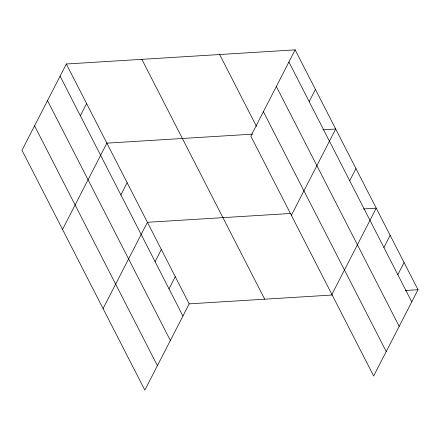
<?xml version="1.0" encoding="UTF-8"?>
<svg xmlns="http://www.w3.org/2000/svg" width="440" height="440" viewBox="0 0 440 440"><rect width="100%" height="100%" fill="white"/><g stroke="black" fill="none" stroke-linecap="round" stroke-linejoin="round"><path stroke-width="0.66" d="M66.341 63.998L22 150.277L144.837 390.137L189.178 303.859L66.341 63.998L295.163 49.863L418 289.724L373.659 376.002L250.822 136.142L295.163 49.863M80.355 115.737L86.609 103.576M62.535 229.427L106.876 143.149L252.681 134.145M120.896 194.893L127.144 182.727M103.076 308.583L147.416 222.305L290.488 213.472M155.084 261.657L161.337 249.491M169.004 288.838L175.257 276.672M309.177 101.607L315.43 89.441M291.357 215.298L335.698 129.019L322.889 129.811M349.712 180.763L355.966 168.597M331.892 294.448L376.233 208.175L363.424 208.962M383.906 247.522L390.159 235.356M397.826 274.709L404.08 262.543M189.178 303.859L332.255 295.02M405.191 290.516L418 289.724M288.909 62.029L411.747 301.889M276.342 86.488L399.179 326.348M263.389 111.683L386.227 351.549M219.654 54.527L256.443 126.374M141.851 59.334L264.688 299.195M60.088 76.164L182.924 316.025M47.52 100.617L170.357 340.483M34.568 125.818L157.41 365.679"/></g></svg>
